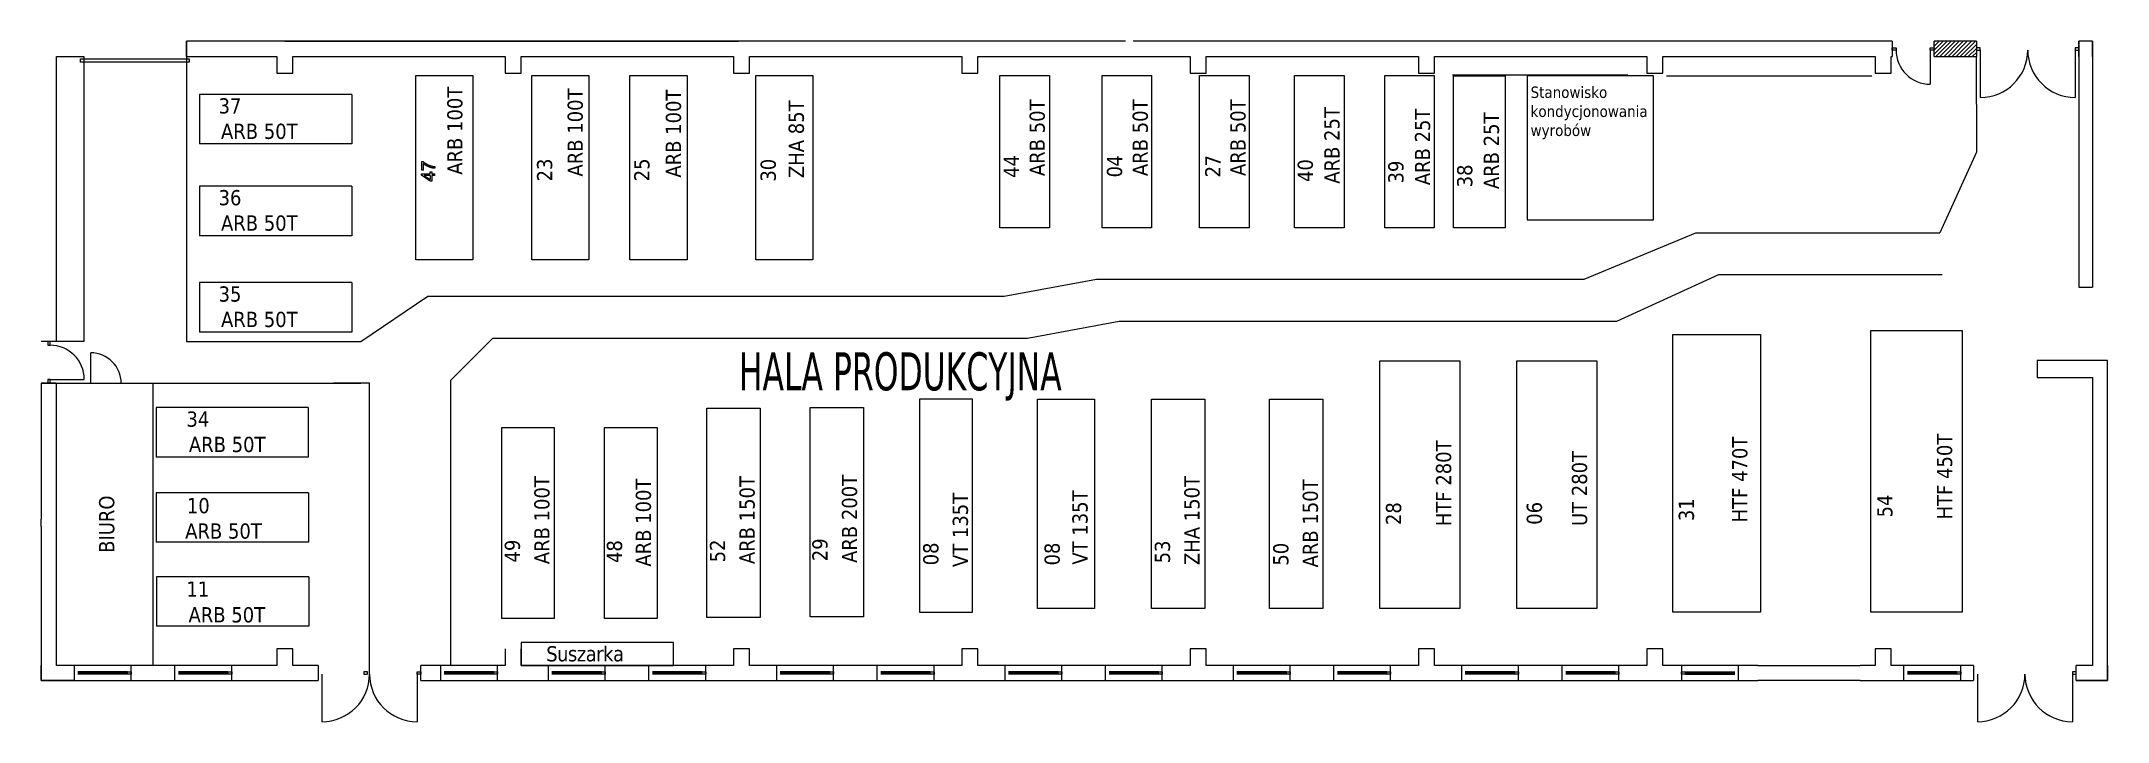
# Model space of a CAD drawing. Header units: millimetres. Extents: x 0 to 116927, y -46978 to 0.
# Drawn here: x 62625 to 116927, y -46978 to -29100 of the extents above; entities outside this region: 4.
import ezdxf

# ---------------------------------------------------------------- set-up
doc = ezdxf.new("R2010")
doc.units = ezdxf.units.MM
doc.header["$MEASUREMENT"] = 0
doc.linetypes.add('DASHED', pattern=[6, 3, -3])
doc.layers.add('Layer0000', color=7, linetype='Continuous', lineweight=20)

msp = doc.modelspace()

# ---------------------------------------------------------------- linework, layer by layer
for p, q in [((116527, -29500), (116527, -29100)), ((62625, -45900), (62625, -45500)), ((116927, -45900), (116927, -45500)), ((63488, -45900), (62625, -45900)), ((116103, -45900), (116927, -45900))]:
    msp.add_line(p, q)
at = {"layer": 'Layer0000', "color": 1, "linetype": 'DASHED', "lineweight": 30, "true_color": 0xff0000}
for p, q in [((66439, -29500), (66439, -29100)), ((116167, -29500), (116167, -29100)), ((62625, -38085), (63025, -38085))]:
    msp.add_line(p, q, dxfattribs=at)
at = {"layer": 'Layer0000', "color": 7, "linetype": 'Continuous', "lineweight": 20}
for p, q in [((66439, -29500), (66439, -29100)), ((91118, -29100), (66439, -29100)), ((111267, -29100), (91318, -29100)), ((111267, -29100), (111267, -29500)), ((111268, -29328), (111268, -29272)), ((111268, -29272), (111368, -29272)), ((111368, -29272), (111368, -29328)), ((112267, -29328), (112267, -29272)), ((112267, -29272), (112367, -29272)), ((112367, -29500), (112367, -29100)), ((113477, -29100), (112367, -29100)), ((112367, -29123), (112390, -29100)), ((112367, -29335), (112603, -29100)), ((112367, -29229), (112497, -29100)), ((112367, -29441), (112709, -29100)), ((112367, -29272), (112367, -29328)), ((112415, -29500), (112815, -29100)), ((112521, -29500), (112921, -29100)), ((112627, -29500), (113027, -29100)), ((112733, -29500), (113133, -29100)), ((112839, -29500), (113239, -29100)), ((112945, -29500), (113345, -29100)), ((113051, -29500), (113451, -29100)), ((113157, -29500), (113477, -29180)), ((113263, -29500), (113477, -29286)), ((113477, -29100), (113477, -29500)), ((113577, -29272), (113477, -29272)), ((113477, -29272), (113477, -29328)), ((113577, -29328), (113577, -29272)), ((116177, -29272), (116077, -29272)), ((116077, -29272), (116077, -29328)), ((116167, -29500), (116167, -29100)), ((116527, -29100), (116167, -29100)), ((116177, -29328), (116177, -29272)), ((63025, -36985), (63025, -29500)), ((63025, -29500), (63739, -29500)), ((63658, -29562), (66511, -29562)), ((63658, -29645), (63658, -29562)), ((66511, -29645), (63658, -29645)), ((66439, -29500), (68815, -29500)), ((66511, -29562), (66511, -29645)), ((68815, -29500), (68815, -29940)), ((69235, -29940), (69235, -29500)), ((69235, -29500), (74815, -29500)), ((74815, -29500), (74815, -29940)), ((75235, -29940), (75235, -29500)), ((75235, -29500), (80815, -29500)), ((80815, -29500), (80815, -29940)), ((81235, -29940), (81235, -29500)), ((81235, -29500), (86815, -29500)), ((86815, -29500), (86815, -29940)), ((87235, -29940), (87235, -29500)), ((87235, -29500), (92815, -29500)), ((92815, -29500), (92815, -29940)), ((93235, -29940), (93235, -29500)), ((93235, -29500), (98815, -29500)), ((98815, -29500), (98815, -29940)), ((99235, -29940), (99235, -29500)), ((99235, -29500), (104815, -29500)), ((104815, -29500), (104815, -29940)), ((105235, -29940), (105235, -29500)), ((105235, -29500), (110815, -29500)), ((110815, -29500), (110815, -29940)), ((111235, -29940), (111235, -29500)), ((111235, -29500), (111267, -29500)), ((111368, -29328), (111268, -29328)), ((112267, -29328), (112267, -30228)), ((112367, -29328), (112267, -29328)), ((112367, -29500), (113477, -29500)), ((113369, -29500), (113477, -29392)), ((113475, -29500), (113477, -29498)), ((113477, -29328), (113577, -29328)), ((113577, -29328), (113577, -30578)), ((116077, -29328), (116077, -30578)), ((116077, -29328), (116177, -29328)), ((116527, -29500), (116527, -29511)), ((116527, -29500), (116527, -35560)), ((68815, -29940), (69235, -29940)), ((74815, -29940), (75235, -29940)), ((80815, -29940), (81235, -29940)), ((86815, -29940), (87235, -29940)), ((92815, -29940), (93235, -29940)), ((98813, -29940), (99233, -29940)), ((104815, -29940), (105235, -29940)), ((110815, -29940), (111235, -29940)), ((63025, -36985), (62625, -36985)), ((62853, -36986), (62797, -36986)), ((62797, -36986), (62797, -37086)), ((62797, -37086), (62853, -37086)), ((62853, -37086), (62853, -36986)), ((63925, -38085), (63925, -37285)), ((62853, -37985), (62797, -37985)), ((62797, -37985), (62797, -38085)), ((62853, -37985), (63753, -37985)), ((62853, -38085), (62853, -37985)), ((116927, -37490), (115077, -37490)), ((115077, -37490), (115077, -37930)), ((115077, -37930), (116527, -37930)), ((116527, -37930), (116527, -45500)), ((116927, -37930), (116927, -37490)), ((116927, -45500), (116927, -37930)), ((62625, -38085), (63025, -38085)), ((62625, -38085), (62625, -41653)), ((62797, -38085), (62853, -38085)), ((63025, -38085), (63925, -38085)), ((63025, -45500), (63025, -38085)), ((63025, -45500), (63025, -38085)), ((64725, -38085), (65558, -38085)), ((65558, -38085), (65558, -45500)), ((62625, -41853), (62625, -41653)), ((62625, -41853), (62625, -45500)), ((63025, -45500), (63025, -44240)), ((68815, -45060), (68815, -45500)), ((69235, -45060), (68815, -45060)), ((69235, -45500), (69235, -45060)), ((74815, -45060), (74815, -45500)), ((75235, -45500), (75235, -45060)), ((80815, -45060), (80815, -45500)), ((81235, -45060), (80815, -45060)), ((81235, -45500), (81235, -45060)), ((86815, -45060), (86815, -45500)), ((87235, -45060), (86815, -45060)), ((87235, -45500), (87235, -45060)), ((92815, -45060), (92815, -45500)), ((93235, -45060), (92815, -45060)), ((93235, -45500), (93235, -45060)), ((98815, -45060), (98815, -45500)), ((99235, -45060), (98815, -45060)), ((99235, -45500), (99235, -45060)), ((104815, -45060), (104815, -45500)), ((105235, -45060), (104815, -45060)), ((105235, -45500), (105235, -45060)), ((110815, -45060), (110815, -45500)), ((111236, -45060), (110816, -45060)), ((111235, -45500), (111235, -45060)), ((65558, -45500), (63025, -45500)), ((63488, -45500), (63025, -45500)), ((63488, -45500), (63488, -45900)), ((64988, -45500), (63488, -45500)), ((64988, -45900), (64988, -45500)), ((66128, -45500), (64988, -45500)), ((66128, -45500), (66128, -45900)), ((67628, -45500), (66128, -45500)), ((67628, -45900), (67628, -45500)), ((68815, -45500), (67628, -45500)), ((69900, -45500), (69235, -45500)), ((69900, -45500), (69900, -45900)), ((72600, -45900), (72600, -45500)), ((73114, -45500), (72600, -45500)), ((73114, -45500), (73114, -45900)), ((74614, -45500), (73114, -45500)), ((74614, -45900), (74614, -45500)), ((74815, -45500), (74614, -45500)), ((75944, -45500), (75235, -45500)), ((75944, -45500), (75944, -45900)), ((77444, -45500), (75944, -45500)), ((77444, -45900), (77444, -45500)), ((78584, -45500), (77444, -45500)), ((78584, -45500), (78584, -45900)), ((80084, -45500), (78584, -45500)), ((80084, -45900), (80084, -45500)), ((80815, -45500), (80084, -45500)), ((81944, -45500), (81235, -45500)), ((81944, -45500), (81944, -45900)), ((83444, -45500), (81944, -45500)), ((83444, -45900), (83444, -45500)), ((84584, -45500), (83444, -45500)), ((84584, -45500), (84584, -45900)), ((86084, -45500), (84584, -45500)), ((86084, -45900), (86084, -45500)), ((86815, -45500), (86084, -45500)), ((87944, -45500), (87235, -45500)), ((87944, -45500), (87944, -45900)), ((89444, -45500), (87944, -45500)), ((89444, -45900), (89444, -45500)), ((90584, -45500), (89444, -45500)), ((90584, -45500), (90584, -45900)), ((92084, -45500), (90584, -45500)), ((92084, -45900), (92084, -45500)), ((92815, -45500), (92084, -45500)), ((93944, -45500), (93235, -45500)), ((93944, -45500), (93944, -45900)), ((95444, -45500), (93944, -45500)), ((95444, -45900), (95444, -45500)), ((96584, -45500), (95444, -45500)), ((96584, -45500), (96584, -45900)), ((98084, -45500), (96584, -45500)), ((98084, -45900), (98084, -45500)), ((98815, -45500), (98084, -45500)), ((99944, -45500), (99235, -45500)), ((99944, -45500), (99944, -45900)), ((101444, -45500), (99944, -45500)), ((101444, -45900), (101444, -45500)), ((102584, -45500), (101444, -45500)), ((102584, -45500), (102584, -45900)), ((104084, -45500), (102584, -45500)), ((104084, -45900), (104084, -45500)), ((104815, -45500), (104084, -45500)), ((105724, -45500), (105235, -45500)), ((105724, -45500), (105724, -45900)), ((107229, -45500, 600), (105729, -45500, 600)), ((107229, -45900, 600), (107229, -45500, 600)), ((107730, -45500, 600), (107229, -45500, 600)), ((107730, -45500, 600), (110425, -45500)), ((110815, -45500), (110425, -45500)), ((111565, -45500), (111235, -45500)), ((111565, -45500), (111565, -45900)), ((113065, -45500), (111565, -45500)), ((113065, -45900), (113065, -45500)), ((113403, -45500), (113065, -45500)), ((113403, -45500), (113403, -45900)), ((116103, -45900), (116103, -45500)), ((116527, -45500), (116103, -45500)), ((63488, -45900), (64988, -45900)), ((64888, -45672, 600), (63588, -45672, 600)), ((64888, -45700, 600), (63588, -45700, 600)), ((64888, -45728, 600), (63588, -45728, 600)), ((64088, -45728, 600), (64088, -45672, 600)), ((64088, -45672, 600), (64188, -45672, 600)), ((64188, -45728, 600), (64088, -45728, 600)), ((64188, -45672, 600), (64188, -45728, 600)), ((64888, -45728, 600), (64888, -45672, 600)), ((64888, -45672, 600), (64988, -45672, 600)), ((64988, -45728, 600), (64888, -45728, 600)), ((64988, -45672, 600), (64988, -45728, 600)), ((64988, -45900), (66128, -45900)), ((66128, -45900), (67628, -45900)), ((67528, -45672, 600), (66228, -45672, 600)), ((67528, -45700, 600), (66228, -45700, 600)), ((67528, -45728, 600), (66228, -45728, 600)), ((66728, -45728, 600), (66728, -45672, 600)), ((66728, -45672, 600), (66828, -45672, 600)), ((66828, -45728, 600), (66728, -45728, 600)), ((66828, -45672, 600), (66828, -45728, 600)), ((67528, -45728, 600), (67528, -45672, 600)), ((67528, -45672, 600), (67628, -45672, 600)), ((67628, -45728, 600), (67528, -45728, 600)), ((67628, -45672, 600), (67628, -45728, 600)), ((67628, -45900), (69900, -45900)), ((70000, -45728), (70000, -46978)), ((71200, -45672), (71100, -45672)), ((71100, -45672), (71100, -45728)), ((71100, -45728), (71200, -45728)), ((71200, -45728), (71200, -45672)), ((72500, -45728), (72500, -45672)), ((72500, -45672), (72600, -45672)), ((72500, -45728), (72500, -46978)), ((72600, -45728), (72500, -45728)), ((72600, -45672), (72600, -45728)), ((72600, -45900), (73114, -45900)), ((73114, -45900), (74614, -45900)), ((74514, -45672, 600), (73214, -45672, 600)), ((74514, -45700, 600), (73214, -45700, 600)), ((74514, -45728, 600), (73214, -45728, 600)), ((73714, -45728, 600), (73714, -45672, 600)), ((73714, -45672, 600), (73814, -45672, 600)), ((73814, -45728, 600), (73714, -45728, 600)), ((73814, -45672, 600), (73814, -45728, 600)), ((74514, -45728, 600), (74514, -45672, 600)), ((74514, -45672, 600), (74614, -45672, 600)), ((74614, -45728, 600), (74514, -45728, 600)), ((74614, -45672, 600), (74614, -45728, 600)), ((74614, -45900), (75944, -45900)), ((75944, -45900), (77444, -45900)), ((77344, -45672, 600), (76044, -45672, 600)), ((77344, -45700, 600), (76044, -45700, 600)), ((77344, -45728, 600), (76044, -45728, 600)), ((76544, -45728, 600), (76544, -45672, 600)), ((76544, -45672, 600), (76644, -45672, 600)), ((76644, -45728, 600), (76544, -45728, 600)), ((76644, -45672, 600), (76644, -45728, 600)), ((77344, -45728, 600), (77344, -45672, 600)), ((77344, -45672, 600), (77444, -45672, 600)), ((77444, -45728, 600), (77344, -45728, 600)), ((77444, -45672, 600), (77444, -45728, 600)), ((77444, -45900), (78584, -45900)), ((78584, -45900), (80084, -45900)), ((79984, -45672, 600), (78684, -45672, 600)), ((79984, -45700, 600), (78684, -45700, 600)), ((79984, -45728, 600), (78684, -45728, 600)), ((79184, -45728, 600), (79184, -45672, 600)), ((79184, -45672, 600), (79284, -45672, 600)), ((79284, -45728, 600), (79184, -45728, 600)), ((79284, -45672, 600), (79284, -45728, 600)), ((79984, -45728, 600), (79984, -45672, 600)), ((79984, -45672, 600), (80084, -45672, 600)), ((80084, -45728, 600), (79984, -45728, 600)), ((80084, -45672, 600), (80084, -45728, 600)), ((80084, -45900), (81944, -45900)), ((81944, -45900), (83444, -45900)), ((83344, -45672, 600), (82044, -45672, 600)), ((83344, -45700, 600), (82044, -45700, 600)), ((83344, -45728, 600), (82044, -45728, 600)), ((82544, -45728, 600), (82544, -45672, 600)), ((82544, -45672, 600), (82644, -45672, 600)), ((82644, -45728, 600), (82544, -45728, 600)), ((82644, -45672, 600), (82644, -45728, 600)), ((83344, -45728, 600), (83344, -45672, 600)), ((83344, -45672, 600), (83444, -45672, 600)), ((83444, -45728, 600), (83344, -45728, 600)), ((83444, -45672, 600), (83444, -45728, 600)), ((83444, -45900), (84584, -45900)), ((84584, -45900), (86084, -45900)), ((85984, -45672, 600), (84684, -45672, 600)), ((85984, -45700, 600), (84684, -45700, 600)), ((85984, -45728, 600), (84684, -45728, 600)), ((85184, -45728, 600), (85184, -45672, 600)), ((85184, -45672, 600), (85284, -45672, 600)), ((85284, -45728, 600), (85184, -45728, 600)), ((85284, -45672, 600), (85284, -45728, 600)), ((85984, -45728, 600), (85984, -45672, 600)), ((85984, -45672, 600), (86084, -45672, 600)), ((86084, -45728, 600), (85984, -45728, 600)), ((86084, -45672, 600), (86084, -45728, 600)), ((86084, -45900), (87944, -45900)), ((87944, -45900), (89444, -45900)), ((89344, -45672, 600), (88044, -45672, 600)), ((89344, -45700, 600), (88044, -45700, 600)), ((89344, -45728, 600), (88044, -45728, 600)), ((88544, -45728, 600), (88544, -45672, 600)), ((88544, -45672, 600), (88644, -45672, 600)), ((88644, -45728, 600), (88544, -45728, 600)), ((88644, -45672, 600), (88644, -45728, 600)), ((89344, -45728, 600), (89344, -45672, 600)), ((89344, -45672, 600), (89444, -45672, 600)), ((89444, -45728, 600), (89344, -45728, 600)), ((89444, -45672, 600), (89444, -45728, 600)), ((89444, -45900), (90584, -45900)), ((90584, -45900), (92084, -45900)), ((91984, -45672, 600), (90684, -45672, 600)), ((91984, -45700, 600), (90684, -45700, 600)), ((91984, -45728, 600), (90684, -45728, 600)), ((91184, -45728, 600), (91184, -45672, 600)), ((91184, -45672, 600), (91284, -45672, 600)), ((91284, -45728, 600), (91184, -45728, 600)), ((91284, -45672, 600), (91284, -45728, 600)), ((91984, -45728, 600), (91984, -45672, 600)), ((91984, -45672, 600), (92084, -45672, 600)), ((92084, -45728, 600), (91984, -45728, 600)), ((92084, -45672, 600), (92084, -45728, 600)), ((92084, -45900), (93944, -45900)), ((93944, -45900), (95444, -45900)), ((95344, -45672, 600), (94044, -45672, 600)), ((95344, -45700, 600), (94044, -45700, 600)), ((95344, -45728, 600), (94044, -45728, 600)), ((94544, -45728, 600), (94544, -45672, 600)), ((94544, -45672, 600), (94644, -45672, 600)), ((94644, -45728, 600), (94544, -45728, 600)), ((94644, -45672, 600), (94644, -45728, 600)), ((95344, -45728, 600), (95344, -45672, 600)), ((95344, -45672, 600), (95444, -45672, 600)), ((95444, -45728, 600), (95344, -45728, 600)), ((95444, -45672, 600), (95444, -45728, 600)), ((95444, -45900), (96584, -45900)), ((96584, -45900), (98084, -45900)), ((97984, -45672, 600), (96684, -45672, 600)), ((97984, -45700, 600), (96684, -45700, 600)), ((97984, -45728, 600), (96684, -45728, 600)), ((97184, -45728, 600), (97184, -45672, 600)), ((97184, -45672, 600), (97284, -45672, 600)), ((97284, -45728, 600), (97184, -45728, 600)), ((97284, -45672, 600), (97284, -45728, 600)), ((97984, -45728, 600), (97984, -45672, 600)), ((97984, -45672, 600), (98084, -45672, 600)), ((98084, -45728, 600), (97984, -45728, 600)), ((98084, -45672, 600), (98084, -45728, 600)), ((98084, -45900), (99944, -45900)), ((99944, -45900), (101444, -45900)), ((101344, -45672, 600), (100044, -45672, 600)), ((101344, -45700, 600), (100044, -45700, 600)), ((101344, -45728, 600), (100044, -45728, 600)), ((100544, -45728, 600), (100544, -45672, 600)), ((100544, -45672, 600), (100644, -45672, 600)), ((100644, -45728, 600), (100544, -45728, 600)), ((100644, -45672, 600), (100644, -45728, 600)), ((101344, -45728, 600), (101344, -45672, 600)), ((101344, -45672, 600), (101444, -45672, 600)), ((101444, -45728, 600), (101344, -45728, 600)), ((101444, -45672, 600), (101444, -45728, 600)), ((101444, -45900), (102584, -45900)), ((102584, -45900), (104084, -45900)), ((103984, -45672, 600), (102684, -45672, 600)), ((103984, -45700, 600), (102684, -45700, 600)), ((103984, -45728, 600), (102684, -45728, 600)), ((103184, -45728, 600), (103184, -45672, 600)), ((103184, -45672, 600), (103284, -45672, 600)), ((103284, -45728, 600), (103184, -45728, 600)), ((103284, -45672, 600), (103284, -45728, 600)), ((103984, -45728, 600), (103984, -45672, 600)), ((103984, -45672, 600), (104084, -45672, 600)), ((104084, -45728, 600), (103984, -45728, 600)), ((104084, -45672, 600), (104084, -45728, 600)), ((104084, -45900), (105724, -45900)), ((105729, -45672, 1200), (105829, -45672, 1200)), ((105729, -45728, 1200), (105729, -45672, 1200)), ((105829, -45728, 1200), (105729, -45728, 1200)), ((105729, -45900, 600), (107229, -45900, 600)), ((105829, -45672, 1200), (105829, -45728, 1200)), ((105829, -45672, 1200), (107129, -45672, 1200)), ((105829, -45700, 1200), (107129, -45700, 1200)), ((105829, -45728, 1200), (107129, -45728, 1200)), ((106529, -45672, 1200), (106629, -45672, 1200)), ((106529, -45728, 1200), (106529, -45672, 1200)), ((106629, -45728, 1200), (106529, -45728, 1200)), ((106629, -45672, 1200), (106629, -45728, 1200)), ((107229, -45900, 600), (107730, -45900, 600)), ((110425, -45900), (107730, -45900, 600)), ((110425, -45900), (111565, -45900)), ((111565, -45900), (113065, -45900)), ((112965, -45672, 600), (111665, -45672, 600)), ((112965, -45700, 600), (111665, -45700, 600)), ((112965, -45728, 600), (111665, -45728, 600)), ((112165, -45728, 600), (112165, -45672, 600)), ((112165, -45672, 600), (112265, -45672, 600)), ((112265, -45728, 600), (112165, -45728, 600)), ((112265, -45672, 600), (112265, -45728, 600)), ((112965, -45728, 600), (112965, -45672, 600)), ((112965, -45672, 600), (113065, -45672, 600)), ((113065, -45728, 600), (112965, -45728, 600)), ((113065, -45672, 600), (113065, -45728, 600)), ((113065, -45900), (113403, -45900)), ((113503, -45728), (113503, -46978)), ((116103, -45672), (116003, -45672)), ((116003, -45672), (116003, -45728)), ((116003, -45728), (116003, -46978)), ((116003, -45728), (116103, -45728)), ((116103, -45728), (116103, -45672))]:
    msp.add_line(p, q, dxfattribs=at)
at = {"layer": 'Layer0000', "color": 7, "linetype": 'Continuous', "lineweight": 5}
for p, q in [((69025, -29100), (80950, -29100)), ((88947, -29100), (80950, -29100)), ((63739, -29500), (63739, -36985)), ((66439, -29500), (66439, -36985)), ((113475, -29500), (113477, -32011)), ((116167, -29500), (116167, -35560)), ((72467, -34840), (72467, -29998)), ((72467, -29998), (73967, -29998)), ((73967, -29998), (73967, -34840)), ((75514, -34842), (75514, -30000)), ((75514, -30000), (77014, -30000)), ((77014, -30000), (77014, -34842)), ((78094, -34842), (78094, -30000)), ((78094, -30000), (79594, -30000)), ((79594, -30000), (79594, -34842)), ((81400, -34842), (81400, -30000)), ((81400, -30000), (82900, -30000)), ((82900, -30000), (82900, -34842)), ((87815, -34000), (87815, -30000)), ((87815, -30000), (89115, -30000)), ((89115, -30000), (89115, -34000)), ((90500, -30000), (91800, -30000)), ((90500, -34000), (90500, -30000)), ((91800, -30000), (91800, -34000)), ((93064, -33998), (93064, -29998)), ((93064, -29998), (94364, -29998)), ((94364, -29998), (94364, -33998)), ((95562, -33998), (95562, -29998)), ((95562, -29998), (96862, -29998)), ((96862, -29998), (96862, -33998)), ((97930, -33998), (97930, -29998)), ((97930, -29998), (99230, -29998)), ((99230, -29998), (99230, -33998)), ((99712, -29981), (104314, -29981)), ((99740, -30011), (101090, -30011)), ((99740, -33998), (99740, -30011)), ((101090, -30011), (101090, -33998)), ((104996, -30011), (101670, -30011)), ((101670, -30011), (101670, -33790)), ((104996, -33790), (104996, -30011)), ((105338, -30011), (110730, -30011)), ((70785, -30496), (66785, -30496)), ((66785, -30496), (66785, -31796)), ((70785, -30496), (70785, -31796)), ((70785, -31796), (66785, -31796)), ((70785, -31796), (66785, -31796)), ((113477, -32011), (112517, -34129)), ((72618, -32614), (72618, -32579)), ((72618, -32579), (72845, -32579)), ((72623, -32485), (72623, -32258)), ((72623, -32258), (72656, -32258)), ((72664, -32485), (72623, -32485)), ((72664, -32485), (72664, -32314)), ((72845, -32579), (72845, -32532)), ((72845, -32532), (72884, -32532)), ((72884, -32532), (72884, -32579)), ((72884, -32579), (72968, -32579)), ((72968, -32392), (72968, -32436)), ((72968, -32622), (72968, -32579)), ((70785, -32907), (66785, -32907)), ((66785, -32907), (66785, -34207)), ((70785, -32907), (70785, -34207)), ((72845, -32774), (72618, -32614)), ((72845, -32622), (72687, -32622)), ((72687, -32622), (72845, -32731)), ((72845, -32622), (72845, -32731)), ((72884, -32774), (72845, -32774)), ((72968, -32622), (72884, -32622)), ((72884, -32622), (72884, -32774)), ((70785, -34207), (66785, -34207)), ((70785, -34207), (66785, -34207)), ((89115, -34000), (87815, -34000)), ((91800, -34000), (90500, -34000)), ((94364, -33998), (93064, -33998)), ((96862, -33998), (95562, -33998)), ((99230, -33998), (97930, -33998)), ((101090, -33998), (99740, -33998)), ((101670, -33790), (104996, -33790)), ((103173, -35352), (106108, -34129)), ((106108, -34129), (112517, -34129)), ((73967, -34840), (72467, -34840)), ((77014, -34842), (75514, -34842)), ((79594, -34842), (78094, -34842)), ((82900, -34842), (81400, -34842)), ((104026, -36452), (106707, -35229)), ((106707, -35229), (112577, -35229)), ((70785, -35439), (66785, -35439)), ((66785, -35439), (66785, -36739)), ((70785, -35439), (70785, -36739)), ((71025, -36985), (72783, -35799)), ((72783, -35799), (87930, -35799)), ((87930, -35799), (90355, -35352)), ((90355, -35352), (103173, -35352)), ((116167, -35560), (116527, -35560)), ((70785, -36739), (66785, -36739)), ((70785, -36739), (67025, -36739)), ((73382, -38011), (74490, -36899)), ((74490, -36899), (88543, -36899)), ((88543, -36899), (90954, -36452)), ((90954, -36452), (104026, -36452)), ((105500, -44100), (105500, -36800)), ((105500, -36800), (107800, -36800)), ((107800, -36800), (107800, -44100)), ((110700, -44100), (110700, -36700)), ((110700, -36700), (113100, -36700)), ((113100, -36700), (113100, -44100)), ((63739, -36985), (63025, -36985)), ((66439, -36985), (71025, -36985)), ((73382, -38011), (73382, -45499)), ((97800, -44000), (97800, -37500)), ((97800, -37500), (99900, -37500)), ((99900, -37500), (99900, -44000)), ((101400, -44000), (101400, -37500)), ((101400, -37500), (103500, -37500)), ((103500, -37500), (103500, -44000)), ((63025, -38085), (71025, -38085)), ((71250, -38085), (70315, -38085)), ((71250, -45728), (71250, -38085)), ((87100, -38500), (85700, -38500)), ((85700, -38500), (85700, -44100)), ((87100, -44100), (87100, -38500)), ((88800, -44000), (88800, -38500)), ((88800, -38500), (90300, -38500)), ((90300, -38500), (90300, -44000)), ((91800, -44000), (91800, -38500)), ((91800, -38500), (93200, -38500)), ((93200, -38500), (93200, -44000)), ((94900, -44000), (94900, -38500)), ((94900, -38500), (96300, -38500)), ((96300, -38500), (96300, -44000)), ((65641, -38726), (65641, -40026)), ((69641, -38726), (65641, -38726)), ((69641, -38726), (69641, -40026)), ((80115, -44240), (80115, -38740)), ((80115, -38740), (81515, -38740)), ((81515, -38740), (81515, -44240)), ((82829, -38721), (84229, -38721)), ((82829, -44222), (82829, -38722)), ((84229, -38722), (84229, -44222)), ((76115, -39260), (74715, -39260)), ((74715, -39260), (74715, -44260)), ((76115, -44260), (76115, -39260)), ((78815, -39260), (77415, -39260)), ((77415, -39260), (77415, -44260)), ((78815, -44260), (78815, -39260)), ((69641, -40026), (65641, -40026)), ((65645, -40963), (65645, -42263)), ((69645, -40963), (65645, -40963)), ((69645, -40963), (69645, -42263)), ((69645, -42263), (65645, -42263)), ((65652, -43170), (65652, -44470)), ((69652, -43170), (65652, -43170)), ((69652, -43170), (69652, -44470)), ((69652, -44470), (65652, -44470)), ((74715, -44260), (76115, -44260)), ((77415, -44260), (78815, -44260)), ((81515, -44240), (80115, -44240)), ((84229, -44222), (82829, -44222)), ((85700, -44100), (87100, -44100)), ((90300, -44000), (88800, -44000)), ((93200, -44000), (91800, -44000)), ((96300, -44000), (94900, -44000)), ((99900, -44000), (97800, -44000)), ((103500, -44000), (101400, -44000)), ((107800, -44100), (105500, -44100)), ((113100, -44100), (110700, -44100)), ((79235, -44898), (75235, -44898)), ((75235, -44898), (75235, -45498)), ((79235, -45498), (79235, -44898)), ((75235, -45498), (79235, -45498))]:
    msp.add_line(p, q, dxfattribs=at)
at = {"layer": 'Layer0000', "color": 7, "linetype": 'Continuous', "lineweight": 20}
for centre, radius, start, end in [((112267, -29328), 900, 180, 270), ((113577, -29328), 1250, 270, 0), ((116077, -29328), 1250, 180, 270), ((62853, -37985), 900, 0, 90), ((63925, -38085), 800, 0, 90), ((70000, -45728), 1250, 270, 0), ((72500, -45728), 1250, 180, 270), ((113503, -45728), 1250, 270, 0), ((116003, -45728), 1250, 180, 270)]:
    msp.add_arc(centre, radius, start, end, dxfattribs=at)
at = {"layer": 'Layer0000', "color": 7, "linetype": 'Continuous', "lineweight": 5}
for points, knots in [([(72656, -32258), (72692, -32292), (72810, -32357), (72872, -32375)], [0, 0, 0, 0.479119, 1, 1, 1]), ([(72968, -32436), (72927, -32435), (72810, -32404), (72701, -32346), (72664, -32314)], [0, 0, 0, 0.280264, 0.701819, 1, 1, 1])]:
    msp.add_open_spline(points, degree=2, knots=knots, dxfattribs=at)
msp.add_open_spline([(72872, -32375), (72916, -32388), (72968, -32392)], degree=2, dxfattribs=at)
msp.add_point((0, 0), dxfattribs=at)
msp.add_point((0, 0), dxfattribs=at)
msp.add_point((0, 0), dxfattribs=at)
msp.add_point((0, 0), dxfattribs=at)

# ---------------------------------------------------------------- texts
at = {"layer": 'Layer0000', "color": 7, "linetype": 'Continuous', "lineweight": -3, "char_height": 400, "attachment_point": 1}
for s, insert, rotation in [('{\\fTahoma|b0|i0|c238|p34;ARB 100T}', (73291, -32606), 90), ('{\\fTahoma|b0|i0|c238|p34;ARB 100T}', (76455, -32653), 90), ('{\\fTahoma|b0|i0|c238|p34;ARB 100T}', (79035, -32681), 90), ('{\\fTahoma|b0|i0|c238|p34;ZHA 85T}', (82265, -32692), 90), ('{\\fTahoma|b0|i0|c238|p34;ARB 50T}', (88595, -32641), 90), ('{\\fTahoma|b0|i0|c238|p34;ARB 50T}', (91303, -32641), 90), ('{\\fTahoma|b0|i0|c238|p34;ARB 50T}', (93872, -32638), 90), ('{\\fTahoma|b0|i0|c238|p34;ARB 25T}', (96341, -32842), 90), ('{\\fTahoma|b0|i0|c238|p34;ARB 25T}', (98722, -32881), 90), ('{\\fTahoma|b0|i0|c238|p34;ARB 25T}', (100531, -32983), 90), ('{\\fTahoma|b0|i0|c238|p34;23}', (75651, -32781), 90), ('{\\fTahoma|b0|i0|c238|p34;25}', (78205, -32778), 90), ('{\\fTahoma|b0|i0|c238|p34;30}', (81526, -32787), 90), ('{\\fTahoma|b0|i0|c238|p34;44}', (87917, -32687), 90), ('{\\fTahoma|b0|i0|c238|p34;\\T0.95;04}', (90625, -32673), 89.048), ('{\\fTahoma|b0|i0|c238|p34;\\T0.95;27}', (93208, -32672), 89.048), ('{\\fTahoma|b0|i0|c238|p34;HTF 280T}', (99275, -41841), 90), ('{\\fTahoma|b0|i0|c238|p34;HTF 470T}', (107059, -41742), 90), ('{\\fTahoma|b0|i0|c238|p34;HTF 450T}', (112441, -41664), 90), ('{\\fTahoma|b0|i0|c238|p34;UT 280T}', (102847, -41837), 90), ('{\\fTahoma|b0|i0|c238|p34;ARB 100T}', (75579, -42840), 90), ('{\\fTahoma|b0|i0|c238|p34;ARB 100T}', (78246, -42903), 90), ('{\\fTahoma|b0|i0|c238|p34;ARB 150T}', (80971, -42837), 90), ('{\\fTahoma|b0|i0|c238|p34;ARB 200T}', (83662, -42806), 90), ('{\\fTahoma|b0|i0|c238|p34;ZHA 150T}', (92662, -42863), 90), ('{\\fTahoma|b0|i0|c238|p34;ARB 150T}', (95773, -42924), 90), ('{\\fTahoma|b0|i0|c238|p34;BIURO}', (64142, -42542), 90), ('{\\fTahoma|b0|i0|c238|p34;VT 135T}', (86576, -42915), 90), ('{\\fTahoma|b0|i0|c238|p34;VT 135T}', (89720, -42852), 90), ('{\\fTahoma|b0|i0|c238|p34;28}', (97960, -41811), 90), ('{\\fTahoma|b0|i0|c238|p34;06}', (101660, -41804), 90), ('{\\fTahoma|b0|i0|c238|p34;31}', (105655, -41708), 90), ('{\\fTahoma|b0|i0|c238|p34;49}', (74803, -42795), 90), ('{\\fTahoma|b0|i0|c238|p34;48}', (77486, -42808), 90), ('{\\fTahoma|b0|i0|c238|p34;52}', (80195, -42792), 90), ('{\\fTahoma|b0|i0|c238|p34;08}', (88988, -42873), 90)]:
    msp.add_mtext(s, dxfattribs=dict(at, insert=insert, rotation=rotation))
at = {"layer": 'Layer0000', "color": 7, "linetype": 'Continuous', "lineweight": -3, "insert": (101762, -30288), "char_height": 300, "width": 2390.06, "attachment_point": 1}
msp.add_mtext('{\\fTahoma|b0|i0|c238|p34;Stanowisko\\Pkondycjonowania\\Pwyrobów}', dxfattribs=at)
at = {"layer": 'Layer0000', "color": 7, "linetype": 'Continuous', "lineweight": -3, "attachment_point": 1}
for s, insert, char_height in [('{\\fTahoma|b0|i0|c238|p34;37}', (67283, -30597), 400), ('{\\fTahoma|b0|i0|c238|p34;ARB 50T}', (67347, -31264), 400), ('{\\fTahoma|b0|i0|c238|p34;36}', (67283, -33008), 400), ('{\\fTahoma|b0|i0|c238|p34;ARB 50T}', (67347, -33675), 400), ('{\\fTahoma|b0|i0|c238|p34;35}', (67283, -35540), 400), ('{\\fTahoma|b0|i0|c238|p34;ARB 50T}', (67347, -36207), 400), ('{\\fTahoma|b0|i0|c238|p34;\\W0.7;HALA\\~PRODUKCYJNA}', (80956, -37271), 1000), ('{\\fTahoma|b0|i0|c238|p34;34}', (66439, -38827), 400), ('{\\fTahoma|b0|i0|c238|p34;ARB 50T}', (66503, -39493), 400), ('{\\fTahoma|b0|i0|c238|p34;10}', (66450, -41101), 400), ('{\\fTahoma|b0|i0|c238|p34;ARB 50T}', (66406, -41768), 400), ('{\\fTahoma|b0|i0|c238|p34;11}', (66437, -43295), 400), ('{\\fTahoma|b0|i0|c238|p34;ARB 50T}', (66493, -43969), 400), ('{\\fTahoma|b0|i0|c238|p34;\\T0.95;Suszarka}', (75894, -44994), 400)]:
    msp.add_mtext(s, dxfattribs=dict(at, insert=insert, char_height=char_height))
at = {"layer": 'Layer0000', "color": 7, "linetype": 'Continuous', "lineweight": -3, "char_height": 400, "attachment_point": 1, "rotation": 90}
for s, insert, width in [('{\\fTahoma|b0|i0|c238|p34;40}', (95641, -32797), 579.61), ('{\\fTahoma|b0|i0|c238|p34;39}', (98022, -32835), 579.61), ('{\\fTahoma|b0|i0|c238|p34;38}', (99831, -32937), 579.61), ('{\\fTahoma|b0|i0|c238|p34;54}', (110870, -41611), 579.61), ('{\\fTahoma|b0|i0|c238|p34;29}', (82886, -42761), 543.18), ('{\\fTahoma|b0|i0|c238|p34;08}', (85799, -42870), 579.61), ('{\\fTahoma|b0|i0|c238|p34;53}', (91886, -42818), 579.61), ('{\\fTahoma|b0|i0|c238|p34;50}', (94997, -42878), 579.61)]:
    msp.add_mtext(s, dxfattribs=dict(at, insert=insert, width=width))

doc.saveas('drawing.dxf')
